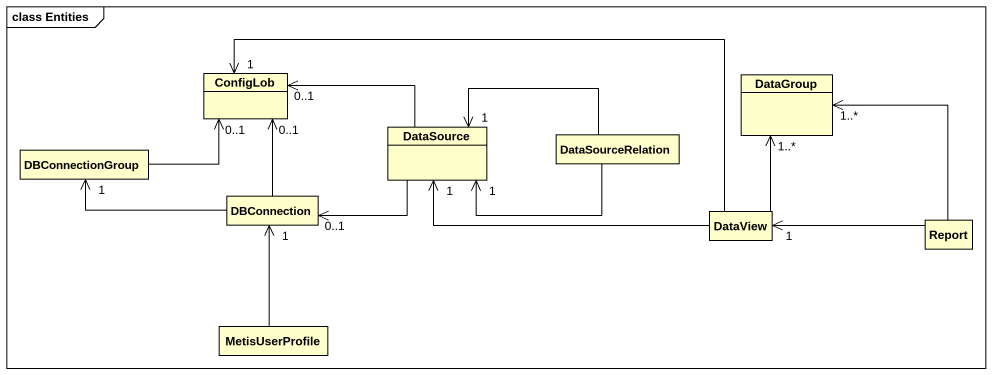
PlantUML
@startuml
mainframe class Entities
hide circle
hide empty members
class ConfigLob
class DataGroup
class DBConnectionGroup
class DataSource
class DataSourceRelation
class DBConnection
class DataView
class Report
class MetisUserProfile
DBConnectionGroup -right-> "0..1" ConfigLob
DataSource -left-> "0..1" ConfigLob
DataSource -left-> "0..1" DBConnection
DataSourceRelation -left-> "1" DataSource
DataSourceRelation -left-> "1" DataSource
DBConnection -up-> "0..1" ConfigLob
DBConnection -left-> "1" DBConnectionGroup
DataView -left-> "1" ConfigLob
DataView -up-> "1..*" DataGroup
DataView -left-> "1" DataSource
Report -up-> "1..*" DataGroup
Report -left-> "1" DataView
MetisUserProfile -up-> "1" DBConnection
@enduml
